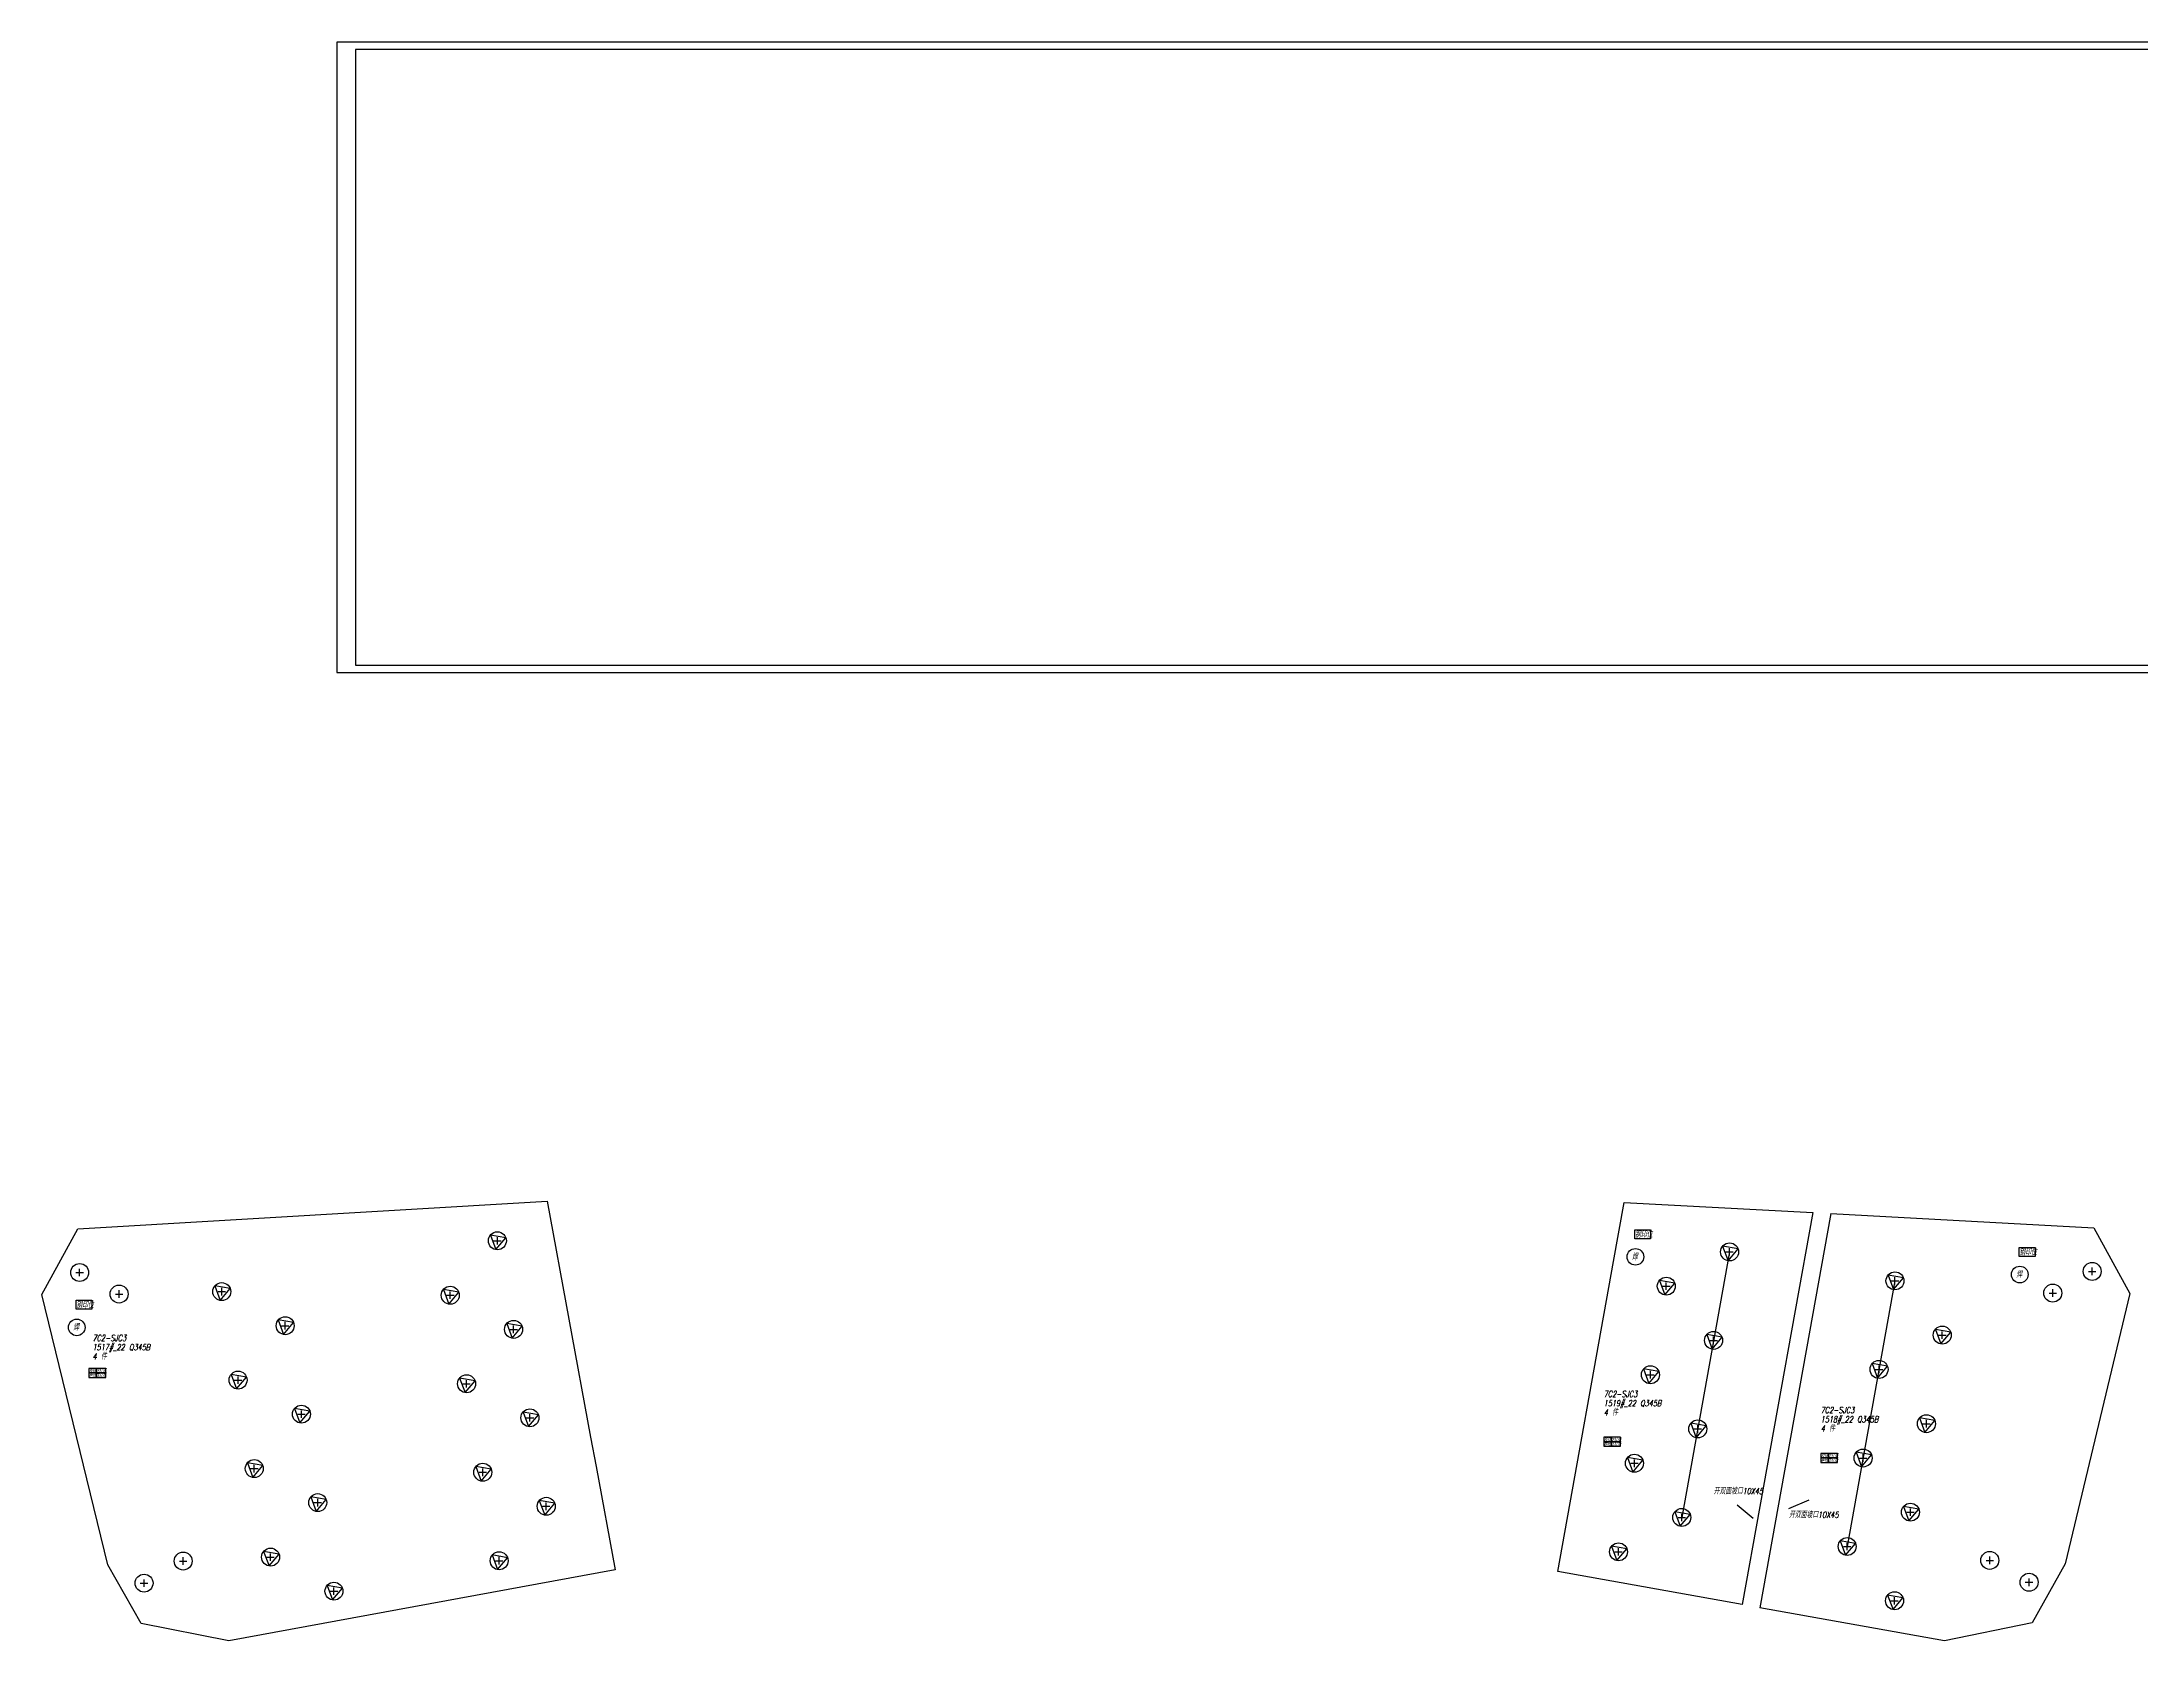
# Model space of a CAD drawing. Header units: millimetres. Extents: x -70.1 to 12, y -14.6 to 1.8.
# Drawn here: x -0.393 to 2.409, y -0.292 to 1.841 of the extents above; entities that cross this region are included whole.
import ezdxf
from ezdxf.enums import TextEntityAlignment as Align

# ---------------------------------------------------------------- set-up
doc = ezdxf.new("R2010")
doc.units = ezdxf.units.MM
doc.header["$LTSCALE"] = 0.035
doc.header["$PDMODE"] = 2
doc.header["$PDSIZE"] = 0.005
for name, color, linetype in [('0co1', 7, 'Continuous'), ('3018', 7, 'Continuous'), ('文字', 100, 'Continuous'), ('板形', 255, 'Continuous'), ('标注', 132, 'Continuous'), ('签名', 141, 'Continuous')]:
    doc.layers.add(name, color=color, linetype=linetype)
doc.styles.add('HZ', font='txt.shx', dxfattribs={"width": 0.7, "oblique": 12, "bigfont": 'hztxt.shx'})
doc.styles.get("Standard").update_dxf_attribs({"font": 'txt', "width": 0.7, "oblique": 12})
doc.dimstyles.new('ISO-25', dxfattribs={"dimtxt": 2.5, "dimasz": 0.0025, "dimexe": 1.25, "dimexo": 0.625, "dimtad": 1, "dimtxsty": 'Standard', "dimcen": 2.5, "dimadec": 0, "dimazin": 0, "dimtfac": 1, "dimtmove": 0, "dimatfit": 3, "dimfxl": 0, "dimarcsym": 0})

# ---------------------------------------------------------------- blocks, each defined once
blk = doc.blocks.new('bqian')
for p, q in [((0.045, 0.024), (0, 0.024)), ((0, 0.024), (0, 0.012)), ((0, 0.012), (0.045, 0.012)), ((0.045, 0.012), (0, 0.012)), ((0, 0.012), (0, 0)), ((0, 0), (0.045, 0)), ((0.02, 0.024), (0.02, 0)), ((0.045, 0.012), (0.045, 0.024)), ((0.045, 0), (0.045, 0.012))]:
    blk.add_line(p, q)
at = {"style": 'HZ', "oblique": 12, "width": 0.7}
for s, p in [('放样', (0.01, 0.018)), ('审核', (0.01, 0.006))]:
    blk.add_text(s, height=0.00985, dxfattribs=at).set_placement(p, align=Align.MIDDLE_CENTER)
for p in [(0.0325, 0.018), (0.0325, 0.006)]:
    blk.add_attdef('龙红雨', text='', height=0.00985, dxfattribs=at).set_placement(p, align=Align.MIDDLE_CENTER)
blk = doc.blocks.new('eo')
at = {"color": 211}
blk.add_circle((0, 0), 1, dxfattribs=at)
at = {"layer": '标注', "color": 1}
blk.add_lwpolyline([(-0.17, -0.98), (0.94, 0.34), (-0.77, 0.64)], close=True, dxfattribs=at)
blk = doc.blocks.new('co')
at = {"color": 211}
blk.add_circle((0, 0), 1, dxfattribs=at)

msp = doc.modelspace()

# ---------------------------------------------------------------- linework, layer by layer
at = {"color": 7, "linetype": 'Continuous'}
for points in [[(1.7318, 0.2569), (1.753, 0.2569), (1.753, 0.245), (1.7318, 0.245)], [(2.2448, 0.2333), (2.266, 0.2333), (2.266, 0.2214), (2.2448, 0.2214)], [(-0.3478, 0.1628), (-0.3266, 0.1628), (-0.3266, 0.1508), (-0.3478, 0.1508)]]:
    msp.add_lwpolyline(points, close=True, dxfattribs=at)
for centre in [(1.7327, 0.2208), (2.2456, 0.1972), (-0.3469, 0.1267)]:
    msp.add_circle(centre, 0.0111, dxfattribs=at)
at = {"layer": '0co1', "color": 1}
for p, q in [((1.9695, 0.28), (1.8753, -0.243)), ((1.9936, 0.2784), (1.8989, -0.2472)), ((1.8584, 0.2274), (1.7946, -0.1268)), ((2.0791, 0.1888), (2.0153, -0.1655))]:
    msp.add_line(p, q, dxfattribs=at)
at = {"layer": '板形', "color": 1}
for p, q in [((-0.3453, 0.2582), (0.2809, 0.2951)), ((0.2809, 0.2951), (0.3388, -0.0196)), ((1.7037, 0.2147), (1.7179, 0.2934)), ((1.7179, 0.2934), (1.9695, 0.2799)), ((-0.3933, 0.1704), (-0.3453, 0.2582)), ((1.9936, 0.2786), (2.3443, 0.2597)), ((2.3443, 0.2597), (2.3926, 0.1721)), ((2.3443, 0.2597), (2.3443, 0.2597)), ((1.6293, -0.1987), (1.7037, 0.2147)), ((-0.3054, -0.1899), (-0.3933, 0.1704)), ((2.3926, 0.1721), (2.3061, -0.1885)), ((0.3388, -0.0196), (0.346, -0.059)), ((0.346, -0.059), (0.3714, -0.1967)), ((0.346, -0.059), (0.346, -0.059)), ((-0.2611, -0.2683), (-0.3054, -0.1899)), ((2.3061, -0.1885), (2.2622, -0.2671)), ((2.3061, -0.1885), (2.3061, -0.1885)), ((0.3714, -0.1967), (-0.1439, -0.2915)), ((1.8753, -0.243), (1.6293, -0.1987)), ((2.145, -0.2915), (1.8989, -0.2472)), ((-0.1439, -0.2915), (-0.2611, -0.2683)), ((2.2622, -0.2671), (2.145, -0.2915)), ((-0.1439, -0.2915), (-0.1439, -0.2915))]:
    msp.add_line(p, q, dxfattribs=at)
at = {"layer": '标注', "color": 1}
for p, q in [((12, 1.841), (0, 1.841)), ((0, 1.841), (0, 1)), ((11.975, 1.831), (0.025, 1.831)), ((0.025, 1.831), (0.025, 1.01)), ((0.025, 1.01), (11.975, 1.01)), ((0, 1), (12, 1))]:
    msp.add_line(p, q, dxfattribs=at)
at = {"layer": '签名', "color": 1}
for p in [(0.2143, 0.2422), (1.8584, 0.2274), (-0.343, 0.1999), (2.3422, 0.2014), (-0.2904, 0.1712), (-0.1534, 0.1744), (0.1515, 0.1696), (1.774, 0.1817), (2.0791, 0.1888), (2.2896, 0.1725), (-0.0688, 0.129), (0.236, 0.1241), (1.8371, 0.1094), (2.1422, 0.1164), (-0.1317, 0.0564), (0.1732, 0.0515), (1.7528, 0.0636), (2.0578, 0.0707), (-0.0471, 0.011), (0.2578, 0.0061), (2.121, -0.0017), (1.8159, -0.0087), (1.7315, -0.0545), (2.0366, -0.0475), (-0.11, -0.0616), (0.1949, -0.0665), (-0.0254, -0.107), (0.2795, -0.1119), (1.7946, -0.1268), (2.0997, -0.1197), (1.7102, -0.1726), (2.0153, -0.1655), (-0.2049, -0.1849), (-0.0883, -0.1797), (0.2167, -0.1845), (2.2056, -0.184), (-0.2571, -0.2144), (-0.0037, -0.2251), (2.258, -0.2132), (2.0785, -0.2379)]:
    msp.add_point(p, dxfattribs=at)

# ---------------------------------------------------------------- block references
at = {"color": 1, "xscale": 0.012, "yscale": 0.012, "zscale": 0.012}
for name, p in [('eo', (0.2143, 0.2422)), ('eo', (1.8584, 0.2274)), ('co', (-0.343, 0.1999)), ('eo', (2.0791, 0.1888)), ('co', (2.3422, 0.2014)), ('co', (-0.2904, 0.1712)), ('eo', (-0.1534, 0.1744)), ('eo', (0.1515, 0.1696)), ('eo', (1.774, 0.1817)), ('co', (2.2896, 0.1725)), ('eo', (-0.0688, 0.129)), ('eo', (0.236, 0.1241)), ('eo', (1.8371, 0.1094)), ('eo', (2.1422, 0.1164)), ('eo', (-0.1317, 0.0564)), ('eo', (0.1732, 0.0515)), ('eo', (1.7528, 0.0636)), ('eo', (2.0578, 0.0707)), ('eo', (-0.0471, 0.011)), ('eo', (0.2578, 0.0061)), ('eo', (1.8159, -0.0087)), ('eo', (2.121, -0.0017)), ('eo', (-0.11, -0.0616)), ('eo', (0.1949, -0.0665)), ('eo', (1.7315, -0.0545)), ('eo', (2.0366, -0.0475)), ('eo', (-0.0254, -0.107)), ('eo', (0.2795, -0.1119)), ('eo', (2.0997, -0.1197)), ('eo', (1.7946, -0.1268)), ('eo', (-0.0883, -0.1797)), ('eo', (1.7102, -0.1726)), ('eo', (2.0153, -0.1655)), ('co', (-0.2049, -0.1849)), ('eo', (0.2167, -0.1845)), ('co', (2.2056, -0.184)), ('co', (-0.2571, -0.2144)), ('eo', (-0.0037, -0.2251)), ('co', (2.258, -0.2132)), ('eo', (2.0785, -0.2379))]:
    msp.add_blockref(name, p, dxfattribs=at)
at = {"layer": '签名', "color": 1}
ref = msp.add_blockref('bqian', (-0.3308, 0.06), dxfattribs=dict(at, xscale=0.5, yscale=0.5, zscale=0.5))
ref.add_attrib('龙红雨', '龙红雨', dxfattribs={"layer": '0', "height": 0.00493, "style": 'HZ', "oblique": 12, "width": 0.7}).set_placement((-0.3146, 0.069), align=Align.MIDDLE_CENTER)
ref.add_attrib('龙红雨', '龙红雨', dxfattribs={"layer": '0', "height": 0.00493, "style": 'HZ', "oblique": 12, "width": 0.7}).set_placement((-0.3146, 0.063), align=Align.MIDDLE_CENTER)
ref = msp.add_blockref('bqian', (1.6905, -0.0319), dxfattribs=dict(at, xscale=0.5, yscale=0.5, zscale=0.5))
ref.add_attrib('龙红雨', '龙红雨', dxfattribs={"layer": '0', "height": 0.00493, "style": 'HZ', "oblique": 12, "width": 0.7}).set_placement((1.7067, -0.0229), align=Align.MIDDLE_CENTER)
ref.add_attrib('龙红雨', '龙红雨', dxfattribs={"layer": '0', "height": 0.00493, "style": 'HZ', "oblique": 12, "width": 0.7}).set_placement((1.7067, -0.0289), align=Align.MIDDLE_CENTER)
ref = msp.add_blockref('bqian', (1.98, -0.0534), dxfattribs=dict(at, xscale=0.5, yscale=0.5, zscale=0.5))
ref.add_attrib('龙红雨', '龙红雨', dxfattribs={"layer": '0', "height": 0.00493, "style": 'HZ', "oblique": 12, "width": 0.7}).set_placement((1.9962, -0.0444), align=Align.MIDDLE_CENTER)
ref.add_attrib('龙红雨', '龙红雨', dxfattribs={"layer": '0', "height": 0.00493, "style": 'HZ', "oblique": 12, "width": 0.7}).set_placement((1.9962, -0.0504), align=Align.MIDDLE_CENTER)

# ---------------------------------------------------------------- texts
at = {"layer": '3018', "color": 7, "linetype": 'Continuous', "style": 'HZ', "oblique": 12, "width": 0.7}
for s, p in [('钢印位', (1.7321, 0.2464)), ('焊', (1.728, 0.2165)), ('钢印位', (2.245, 0.2228)), ('焊', (2.2409, 0.1929)), ('钢印位', (-0.3476, 0.1523)), ('焊', (-0.3517, 0.1224)), ('开双面坡口10X45', (1.837, -0.0958)), ('开双面坡口10X45', (1.9376, -0.1274))]:
    msp.add_text(s, height=0.00821, dxfattribs=at).set_placement(p)
at = {"layer": '文字', "color": 1, "style": 'HZ', "oblique": 12, "width": 0.7}
for s, p in [('7C2-SJC3', (-0.3258, 0.1085)), ('4 件', (-0.3258, 0.0839)), ('1517#_22 Q345B', (-0.3258, 0.0962)), ('7C2-SJC3', (1.6905, 0.0338)), ('1519#_22 Q345B', (1.6905, 0.0215)), ('4 件', (1.6905, 0.0092)), ('7C2-SJC3', (1.98, 0.0123)), ('1518#_22 Q345B', (1.98, 0)), ('4 件', (1.98, -0.0123))]:
    msp.add_text(s, height=0.00821, dxfattribs=at).set_placement(p)

# ---------------------------------------------------------------- leaders
at = {"layer": '0co1', "color": 1}
for points in [[(1.8898, -0.1282), (1.8684, -0.1104)], [(1.9373, -0.1147), (1.9644, -0.1034)]]:
    msp.add_leader(points, dimstyle='ISO-25', override={"dimtxt": 0.005, "dimexe": 0.0025, "dimexo": 0, "dimgap": 0.0025, "dimtad": 0, "dimlfac": 1000, "dimrnd": 1, "dimtsz": 0.0025}, dxfattribs=at)

doc.saveas('drawing.dxf')
